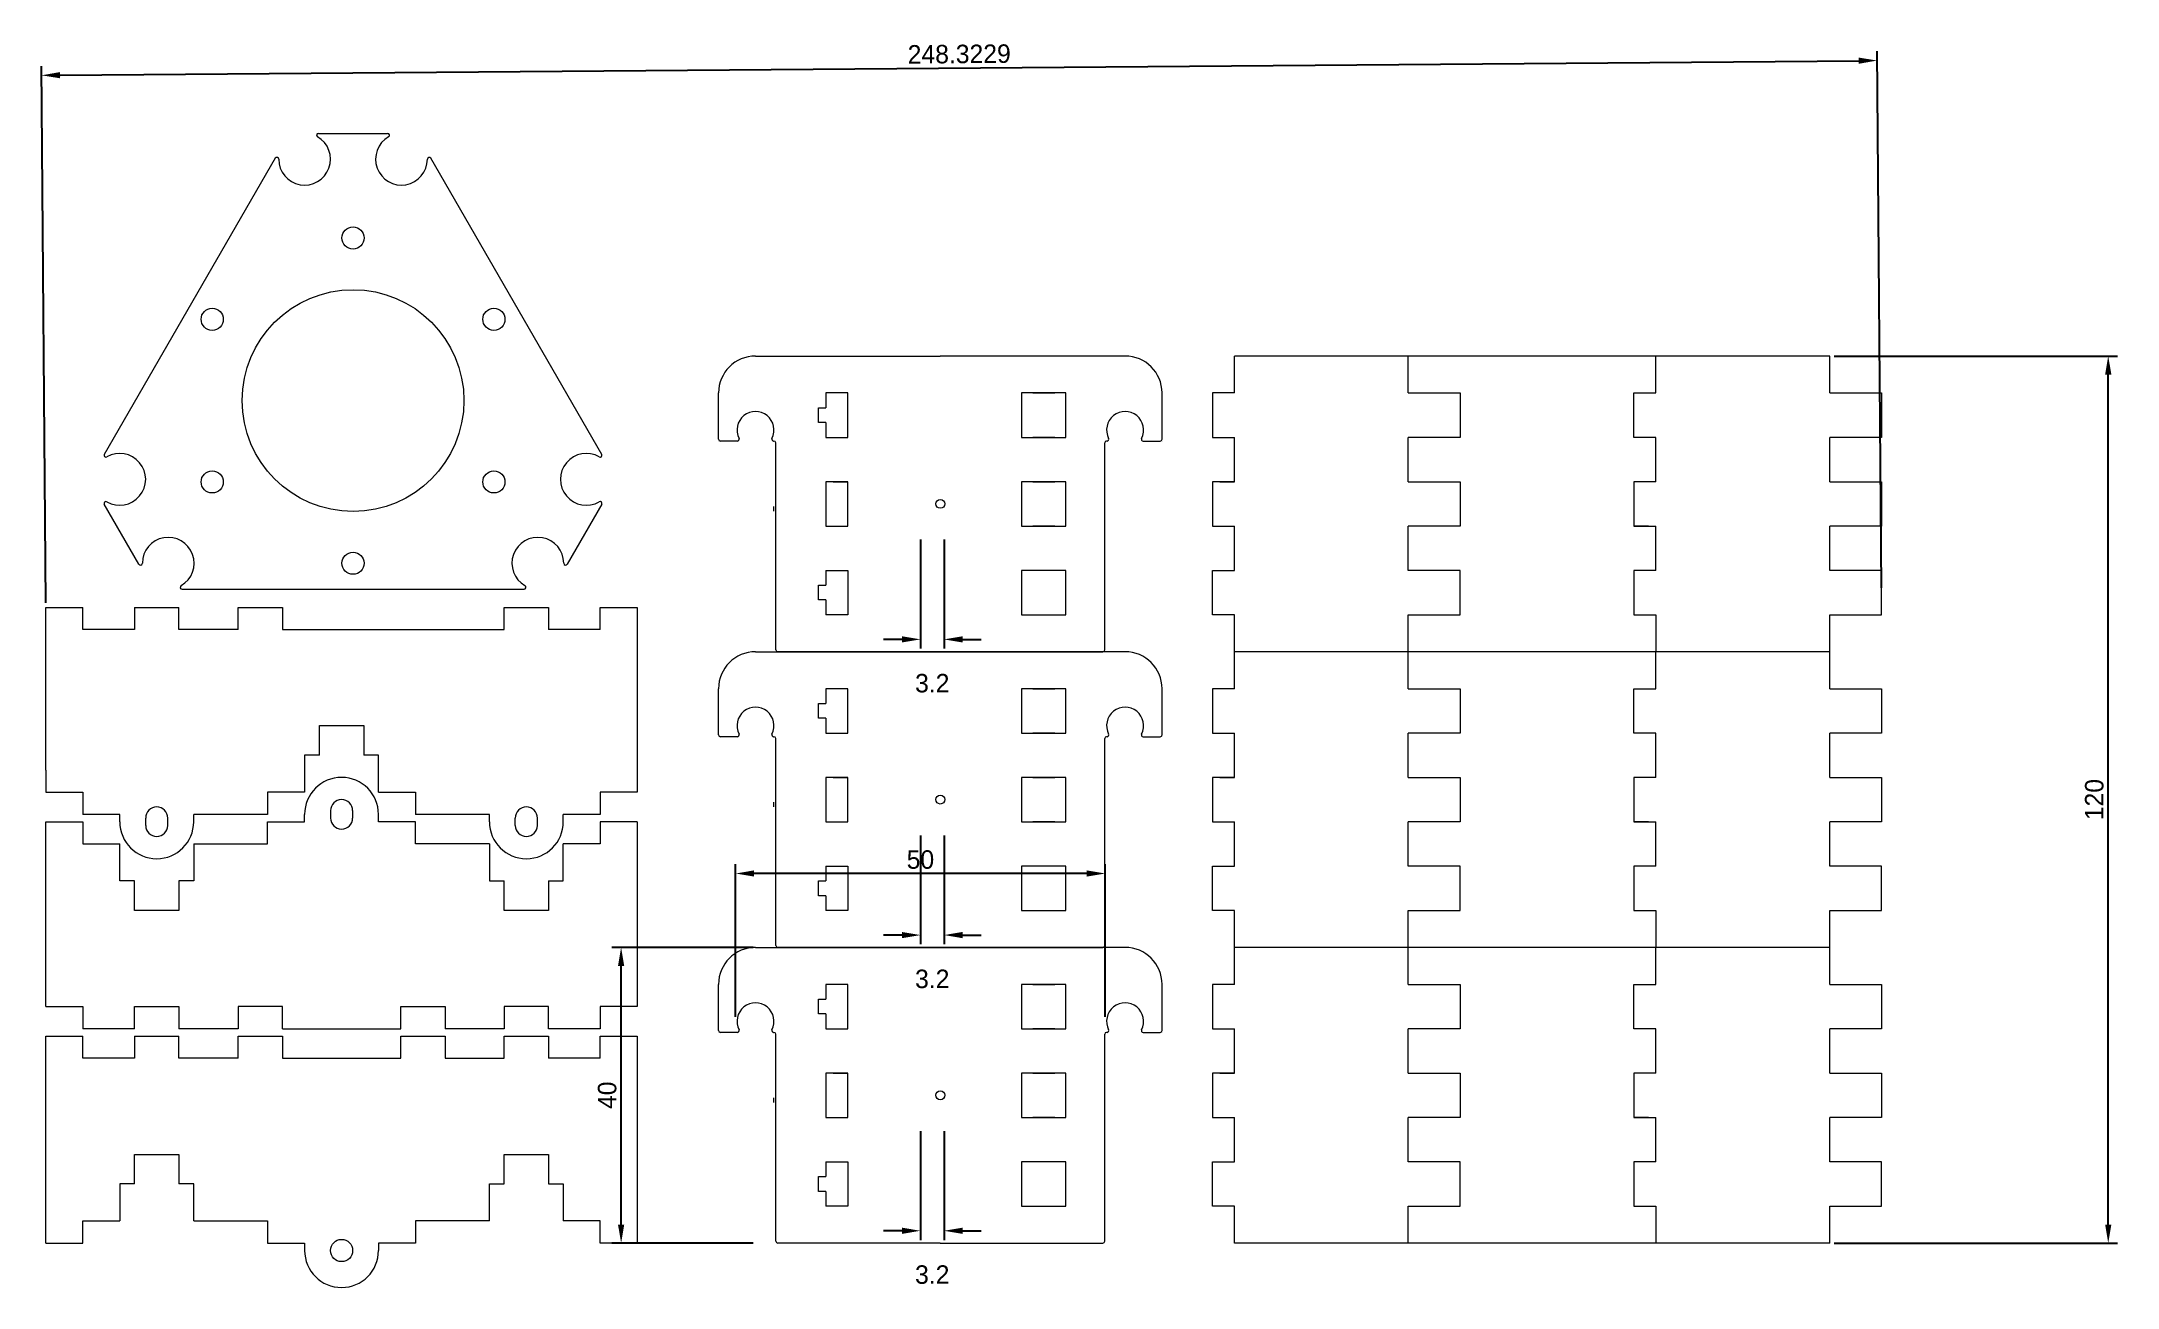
# Model space of a CAD drawing. Header units: millimetres. Extents: x 0 to 281, y 1 to 170.
import ezdxf

# ---------------------------------------------------------------- set-up
doc = ezdxf.new("R2010")
doc.units = ezdxf.units.MM
doc.layers.get('0').update_dxf_attribs({"color": 5, "lineweight": 0, "true_color": 0x0000ff})
doc.layers.get('Defpoints').update_dxf_attribs({"true_color": 0xffffff})
doc.layers.add('dimensions', color=4, linetype='Continuous', lineweight=0, true_color=0x00ffff)
doc.dimstyles.new('QCADDimStyle', dxfattribs={"dimtxt": 2.5, "dimasz": 2.5, "dimexe": 1.25, "dimexo": 0.625, "dimtad": 1, "dimtoh": 1, "dimdec": 4, "dimzin": 0, "dimdsep": 46, "dimtxsty": 'Standard', "dimcen": 0.09, "dimadec": 0, "dimazin": 0, "dimtfac": 1, "dimtdec": 4, "dimtofl": 0, "dimtmove": 0, "dimatfit": 3, "dimfxl": 1, "dimtolj": 1, "dimtzin": 0, "dimarcsym": 0})

# ---------------------------------------------------------------- blocks, each defined once
blk = doc.blocks.new('*D1')
at = {"layer": 'Defpoints', "color": 0}
for p in [(94.31, 57), (94.31, 37), (144.31, 37)]:
    blk.add_point(p, dxfattribs=at)
at = {"layer": 'dimensions', "color": 0, "lineweight": -2}
for p, q in [((94.31, 37.62), (94.31, 58.25)), ((141.81, 57), (96.81, 57)), ((144.31, 37.62), (144.31, 58.25))]:
    blk.add_line(p, q, dxfattribs=at)
at = {"layer": 'dimensions', "color": 0}
for points in [[(96.81, 57.42), (96.81, 56.58), (94.31, 57)], [(141.81, 56.58), (141.81, 57.42), (144.31, 57)]]:
    blk.add_solid(points, dxfattribs=at)
at = {"layer": 'dimensions', "color": 0, "insert": (119.31, 58.87), "char_height": 2.5, "attachment_point": 5}
blk.add_mtext('\\A1;50', dxfattribs=at)
blk = doc.blocks.new('*D2')
at = {"layer": 'Defpoints', "color": 0}
for p in [(78.82, 47), (97.31, 47), (97.31, 7)]:
    blk.add_point(p, dxfattribs=at)
at = {"layer": 'dimensions', "color": 0, "lineweight": -2}
for p, q in [((96.69, 47), (77.57, 47)), ((78.82, 9.5), (78.82, 44.5)), ((96.69, 7), (77.57, 7))]:
    blk.add_line(p, q, dxfattribs=at)
at = {"layer": 'dimensions', "color": 0}
for points in [[(79.24, 44.5), (78.4, 44.5), (78.82, 47)], [(78.4, 9.5), (79.24, 9.5), (78.82, 7)]]:
    blk.add_solid(points, dxfattribs=at)
at = {"layer": 'dimensions', "color": 0, "insert": (76.94, 27), "char_height": 2.5, "attachment_point": 5, "rotation": 90}
blk.add_mtext('\\A1;40', dxfattribs=at)
blk = doc.blocks.new('*D3')
at = {"layer": 'Defpoints', "color": 0}
for p in [(119.31, 22.79), (122.51, 22.79), (122.51, 8.67)]:
    blk.add_point(p, dxfattribs=at)
at = {"layer": 'dimensions', "color": 0, "lineweight": -2}
for p, q in [((119.31, 22.16), (119.31, 7.42)), ((122.51, 22.16), (122.51, 7.42)), ((116.81, 8.67), (114.31, 8.67)), ((125.01, 8.67), (127.51, 8.67))]:
    blk.add_line(p, q, dxfattribs=at)
at = {"layer": 'dimensions', "color": 0}
for points in [[(116.81, 8.25), (116.81, 9.09), (119.31, 8.67)], [(125.01, 9.09), (125.01, 8.25), (122.51, 8.67)]]:
    blk.add_solid(points, dxfattribs=at)
at = {"layer": 'dimensions', "color": 0, "insert": (120.91, 2.73), "char_height": 2.5, "attachment_point": 5}
blk.add_mtext('\\A1;3.2', dxfattribs=at)
blk = doc.blocks.new('*D4')
at = {"layer": 'Defpoints', "color": 0}
for p in [(119.31, 62.79), (122.51, 62.79), (122.51, 48.67)]:
    blk.add_point(p, dxfattribs=at)
at = {"layer": 'dimensions', "color": 0, "lineweight": -2}
for p, q in [((119.31, 62.16), (119.31, 47.42)), ((122.51, 62.16), (122.51, 47.42)), ((116.81, 48.67), (114.31, 48.67)), ((125.01, 48.67), (127.51, 48.67))]:
    blk.add_line(p, q, dxfattribs=at)
at = {"layer": 'dimensions', "color": 0}
for points in [[(116.81, 48.25), (116.81, 49.09), (119.31, 48.67)], [(125.01, 49.09), (125.01, 48.25), (122.51, 48.67)]]:
    blk.add_solid(points, dxfattribs=at)
at = {"layer": 'dimensions', "color": 0, "insert": (120.91, 42.73), "char_height": 2.5, "attachment_point": 5}
blk.add_mtext('\\A1;3.2', dxfattribs=at)
blk = doc.blocks.new('*D5')
at = {"layer": 'Defpoints', "color": 0}
for p in [(119.31, 102.79), (122.51, 102.79), (122.51, 88.67)]:
    blk.add_point(p, dxfattribs=at)
at = {"layer": 'dimensions', "color": 0, "lineweight": -2}
for p, q in [((119.31, 102.16), (119.31, 87.42)), ((122.51, 102.16), (122.51, 87.42)), ((116.81, 88.67), (114.31, 88.67)), ((125.01, 88.67), (127.51, 88.67))]:
    blk.add_line(p, q, dxfattribs=at)
at = {"layer": 'dimensions', "color": 0}
for points in [[(116.81, 88.25), (116.81, 89.09), (119.31, 88.67)], [(125.01, 89.09), (125.01, 88.25), (122.51, 88.67)]]:
    blk.add_solid(points, dxfattribs=at)
at = {"layer": 'dimensions', "color": 0, "insert": (120.91, 82.73), "char_height": 2.5, "attachment_point": 5}
blk.add_mtext('\\A1;3.2', dxfattribs=at)
blk = doc.blocks.new('*D6')
at = {"layer": 'Defpoints', "color": 0}
for p in [(248.74, 166.97), (1, 93), (249.31, 95)]:
    blk.add_point(p, dxfattribs=at)
at = {"layer": 'dimensions', "color": 0, "lineweight": -2}
for p, q in [((0.99, 93.62), (0.41, 166.22)), ((2.92, 164.99), (246.24, 166.95)), ((249.31, 95.62), (248.73, 168.22))]:
    blk.add_line(p, q, dxfattribs=at)
at = {"layer": 'dimensions', "color": 0}
for points in [[(246.24, 166.53), (246.23, 167.37), (248.74, 166.97)], [(2.92, 165.41), (2.92, 164.57), (0.42, 164.97)]]:
    blk.add_solid(points, dxfattribs=at)
at = {"layer": 'dimensions', "color": 0, "insert": (124.56, 167.84), "char_height": 2.5, "attachment_point": 5, "rotation": 0.4615}
blk.add_mtext('\\A1;248.3229', dxfattribs=at)
blk = doc.blocks.new('*D7')
at = {"layer": 'Defpoints', "color": 0}
for p in [(242.31, 127), (280, 127), (242.31, 7)]:
    blk.add_point(p, dxfattribs=at)
at = {"layer": 'dimensions', "color": 0, "lineweight": -2}
for p, q in [((242.94, 127), (281.25, 127)), ((280, 9.5), (280, 124.5)), ((242.94, 7), (281.25, 7))]:
    blk.add_line(p, q, dxfattribs=at)
at = {"layer": 'dimensions', "color": 0}
for points in [[(280.42, 124.5), (279.58, 124.5), (280, 127)], [(279.58, 9.5), (280.42, 9.5), (280, 7)]]:
    blk.add_solid(points, dxfattribs=at)
at = {"layer": 'dimensions', "color": 0, "insert": (278.12, 67), "char_height": 2.5, "attachment_point": 5, "rotation": 90}
blk.add_mtext('\\A1;120', dxfattribs=at)

msp = doc.modelspace()

# ---------------------------------------------------------------- linework, layer by layer
for p, q in [((37.87083, 157.12178), (47.23429, 157.12178)), ((32.0335, 153.75159), (8.90433, 113.69069)), ((76.20079, 113.69069), (53.07162, 153.75159)), ((97, 127), (102, 127)), ((102, 127), (122, 127)), ((142, 127), (122, 127)), ((147, 127), (142, 127)), ((242.31486, 127), (161.81486, 127)), ((161.81486, 122), (161.81486, 127)), ((185.31486, 122), (185.31486, 127)), ((218.81486, 122), (218.81486, 127)), ((242.31486, 122), (242.31486, 127)), ((92, 115.75), (92, 122)), ((106.5, 122), (106.5, 120)), ((109.5, 122), (106.5, 122)), ((109.5, 116), (109.5, 122)), ((139, 122), (133, 122)), ((133, 122), (133, 116)), ((134.5, 122), (137.5, 122)), ((139, 116), (139, 122)), ((152, 115.75), (152, 122)), ((161.81486, 122), (158.81486, 122)), ((158.81486, 122), (158.81486, 116)), ((185.31486, 122), (192.31486, 122)), ((192.31486, 122), (192.31486, 116)), ((215.81486, 122), (218.81486, 122)), ((215.81486, 116), (215.81486, 122)), ((242.31486, 122), (249.31486, 122)), ((249.31486, 122), (249.31486, 116)), ((105.5, 120), (106.5, 120)), ((105.5, 118), (105.5, 120)), ((106.5, 118), (105.5, 118)), ((106.5, 118), (106.5, 116)), ((92, 115.5), (92, 115.5)), ((94.55051, 115.5), (92.25, 115.5)), ((99.44949, 115.5), (99.5, 115.5)), ((99.75, 87.25), (99.75, 115.25)), ((106.5, 116), (109.5, 116)), ((133, 116), (139, 116)), ((137.5, 116), (134.5, 116)), ((144.25, 87.25), (144.25, 115.25)), ((144.55051, 115.5), (144.5, 115.5)), ((149.44949, 115.5), (151.75, 115.5)), ((152, 115.5), (152, 115.5)), ((158.81486, 116), (161.81486, 116)), ((161.81486, 110), (161.81486, 116)), ((192.31486, 116), (185.31486, 116)), ((185.31486, 110), (185.31486, 116)), ((218.81486, 116), (215.81486, 116)), ((218.81486, 110), (218.81486, 116)), ((242.31486, 110), (242.31486, 116)), ((249.31486, 116), (242.31486, 116)), ((109.5, 110), (106.5, 110)), ((106.5, 110), (106.5, 104)), ((107.5, 110), (109.5, 110)), ((109.5, 104), (109.5, 110)), ((139, 110), (133, 110)), ((133, 110), (133, 104)), ((134.5, 110), (137.5, 110)), ((136.5, 110), (134.5, 110)), ((139, 104), (139, 110)), ((161.81486, 110), (158.81486, 110)), ((158.81486, 110), (158.81486, 104)), ((159.81486, 110), (161.81486, 110)), ((185.31486, 110), (192.31486, 110)), ((192.31486, 110), (192.31486, 104)), ((218.81486, 110), (215.81486, 110)), ((215.81486, 110), (215.81486, 104)), ((242.31486, 110), (249.31486, 110)), ((249.31486, 110), (249.31486, 104)), ((13.58606, 98.84133), (8.90433, 106.95032)), ((76.20079, 106.95032), (71.51906, 98.84133)), ((99.5, 106), (99.5, 106.64013)), ((106.5, 104), (109.5, 104)), ((133, 104), (139, 104)), ((137.5, 104), (134.5, 104)), ((158.81486, 104), (161.81486, 104)), ((161.81486, 98), (161.81486, 104)), ((185.31486, 98), (185.31486, 104)), ((192.31486, 104), (185.31486, 104)), ((217.81486, 104), (215.81486, 104)), ((215.81486, 104), (218.81486, 104)), ((218.81486, 98), (218.81486, 104)), ((242.31486, 98), (242.31486, 104)), ((249.31486, 104), (242.31486, 104)), ((105.5, 94), (105.5, 96)), ((105.5, 96), (106.5, 96)), ((106.5, 98), (106.5, 96)), ((106.5, 98), (109.5, 98)), ((109.5, 98), (109.5, 92)), ((139, 98), (133, 98)), ((133, 98), (133, 92)), ((139, 92), (139, 98)), ((158.81486, 92), (158.81486, 98)), ((158.81486, 98), (161.81486, 98)), ((192.31486, 98), (185.31486, 98)), ((192.31486, 92), (192.31486, 98)), ((218.81486, 98), (215.81486, 98)), ((215.81486, 98), (215.81486, 92)), ((249.31486, 98), (242.31486, 98)), ((249.31486, 92), (249.31486, 98)), ((1, 71), (1, 93)), ((1, 93), (6, 93)), ((6, 90), (6, 93)), ((13, 93), (13, 90)), ((13, 93), (19, 93)), ((19, 90), (19, 93)), ((19.42339, 95.47114), (65.68173, 95.47114)), ((27, 90), (27, 93)), ((27, 93), (33, 93)), ((33, 93), (33, 90)), ((63, 90), (63, 93)), ((63, 93), (69, 93)), ((69, 93), (69, 90)), ((76, 90), (76, 93)), ((76, 93), (81, 93)), ((81, 93), (81, 71)), ((106.5, 94), (105.5, 94)), ((106.5, 94), (106.5, 92)), ((13, 90), (6, 90)), ((27, 90), (19, 90)), ((33, 90), (63, 90)), ((76, 90), (69, 90)), ((109.5, 92), (106.5, 92)), ((133, 92), (139, 92)), ((161.81486, 92), (158.81486, 92)), ((161.81486, 87), (161.81486, 92)), ((185.31486, 92), (192.31486, 92)), ((185.31486, 87), (185.31486, 92)), ((215.81486, 92), (218.81486, 92)), ((218.81486, 92), (218.81486, 87)), ((242.31486, 92), (249.31486, 92)), ((242.31486, 87), (242.31486, 92)), ((97, 87), (102, 87)), ((122, 87), (100, 87)), ((102, 87), (122, 87)), ((142, 87), (122, 87)), ((122, 87), (144, 87)), ((147, 87), (142, 87)), ((161.81486, 82), (161.81486, 87)), ((242.31486, 87), (161.81486, 87)), ((242.31486, 87), (161.81486, 87)), ((185.31486, 82), (185.31486, 87)), ((218.81486, 82), (218.81486, 87)), ((242.31486, 82), (242.31486, 87)), ((92, 75.75), (92, 82)), ((106.5, 82), (106.5, 80)), ((109.5, 82), (106.5, 82)), ((109.5, 76), (109.5, 82)), ((139, 82), (133, 82)), ((133, 82), (133, 76)), ((134.5, 82), (137.5, 82)), ((139, 76), (139, 82)), ((152, 75.75), (152, 82)), ((161.81486, 82), (158.81486, 82)), ((158.81486, 82), (158.81486, 76)), ((185.31486, 82), (192.31486, 82)), ((192.31486, 82), (192.31486, 76)), ((215.81486, 82), (218.81486, 82)), ((215.81486, 76), (215.81486, 82)), ((242.31486, 82), (249.31486, 82)), ((249.31486, 82), (249.31486, 76)), ((105.5, 80), (106.5, 80)), ((105.5, 78), (105.5, 80)), ((38, 73), (38, 77)), ((38, 77), (44, 77)), ((44, 77), (44, 73)), ((81, 78), (81, 75)), ((106.5, 78), (105.5, 78)), ((106.5, 78), (106.5, 76)), ((106.5, 76), (109.5, 76)), ((133, 76), (139, 76)), ((137.5, 76), (134.5, 76)), ((158.81486, 76), (161.81486, 76)), ((161.81486, 70), (161.81486, 76)), ((185.31486, 70), (185.31486, 76)), ((192.31486, 76), (185.31486, 76)), ((218.81486, 76), (215.81486, 76)), ((218.81486, 70), (218.81486, 76)), ((242.31486, 70), (242.31486, 76)), ((249.31486, 76), (242.31486, 76)), ((92, 75.5), (92, 75.5)), ((94.55051, 75.5), (92.25, 75.5)), ((99.44949, 75.5), (99.5, 75.5)), ((99.75, 47.25), (99.75, 75.25)), ((144.25, 47.25), (144.25, 75.25)), ((144.55051, 75.5), (144.5, 75.5)), ((149.44949, 75.5), (151.75, 75.5)), ((152, 75.5), (152, 75.5)), ((1, 71), (1, 68)), ((38, 73), (36, 73)), ((36, 73), (36, 68)), ((46, 73), (44, 73)), ((46, 68), (46, 73)), ((81, 71), (81, 68)), ((1, 68), (6, 68)), ((6, 68), (6, 65)), ((36, 68), (31, 68)), ((31, 68), (31, 65)), ((46, 68), (51, 68)), ((51, 68), (51, 65)), ((81, 68), (76, 68)), ((76, 68), (76, 65)), ((109.5, 70), (106.5, 70)), ((106.5, 70), (106.5, 64)), ((107.5, 70), (109.5, 70)), ((109.5, 64), (109.5, 70)), ((139, 70), (133, 70)), ((133, 70), (133, 64)), ((134.5, 70), (137.5, 70)), ((136.5, 70), (134.5, 70)), ((139, 64), (139, 70)), ((161.81486, 70), (158.81486, 70)), ((158.81486, 70), (158.81486, 64)), ((159.81486, 70), (161.81486, 70)), ((185.31486, 70), (192.31486, 70)), ((192.31486, 70), (192.31486, 64)), ((218.81486, 70), (215.81486, 70)), ((215.81486, 70), (215.81486, 64)), ((242.31486, 70), (249.31486, 70)), ((249.31486, 70), (249.31486, 64)), ((11, 65), (6, 65)), ((11, 64), (11, 65)), ((21, 64), (21, 65)), ((31, 65), (21, 65)), ((36, 64), (36, 65)), ((39.5, 65.5), (39.5, 64.5)), ((42.5, 65.5), (42.5, 64.5)), ((46, 64), (46, 65)), ((61, 65), (51, 65)), ((61, 64), (61, 65)), ((76, 65), (71, 65)), ((71, 64), (71, 65)), ((99.5, 66), (99.5, 66.64013)), ((1, 39), (1, 64)), ((1, 64), (6, 64)), ((6, 64), (6, 61)), ((14.5, 63.5), (14.5, 64.5)), ((17.5, 63.5), (17.5, 64.5)), ((31, 61), (31, 64)), ((31, 64), (36, 64)), ((51, 64), (46, 64)), ((51, 61), (51, 64)), ((51, 64), (51, 64)), ((64.5, 63.5), (64.5, 64.5)), ((67.5, 63.5), (67.5, 64.5)), ((81, 64), (76, 64)), ((76, 64), (76, 61)), ((81, 64), (81, 39)), ((106.5, 64), (109.5, 64)), ((133, 64), (139, 64)), ((137.5, 64), (134.5, 64)), ((158.81486, 64), (161.81486, 64)), ((161.81486, 58), (161.81486, 64)), ((185.31486, 58), (185.31486, 64)), ((192.31486, 64), (185.31486, 64)), ((217.81486, 64), (215.81486, 64)), ((215.81486, 64), (218.81486, 64)), ((218.81486, 58), (218.81486, 64)), ((242.31486, 58), (242.31486, 64)), ((249.31486, 64), (242.31486, 64)), ((6, 61), (11, 61)), ((11, 56), (11, 61)), ((21, 61), (21, 56)), ((21, 61), (31, 61)), ((61, 61), (51, 61)), ((61, 61), (61, 56)), ((71, 56), (71, 61)), ((76, 61), (71, 61)), ((106.5, 58), (106.5, 56)), ((106.5, 58), (109.5, 58)), ((109.5, 58), (109.5, 52)), ((139, 58), (133, 58)), ((133, 58), (133, 52)), ((139, 52), (139, 58)), ((158.81486, 52), (158.81486, 58)), ((158.81486, 58), (161.81486, 58)), ((192.31486, 58), (185.31486, 58)), ((192.31486, 52), (192.31486, 58)), ((218.81486, 58), (215.81486, 58)), ((215.81486, 58), (215.81486, 52)), ((249.31486, 58), (242.31486, 58)), ((249.31486, 52), (249.31486, 58)), ((13, 56), (11, 56)), ((13, 52), (13, 56)), ((19, 56), (19, 52)), ((21, 56), (19, 56)), ((61, 56), (63, 56)), ((63, 52), (63, 56)), ((69, 56), (69, 52)), ((69, 56), (71, 56)), ((105.5, 54), (105.5, 56)), ((105.5, 56), (106.5, 56)), ((106.5, 54), (105.5, 54)), ((106.5, 54), (106.5, 52)), ((19, 52), (13, 52)), ((69, 52), (63, 52)), ((109.5, 52), (106.5, 52)), ((133, 52), (139, 52)), ((161.81486, 52), (158.81486, 52)), ((161.81486, 47), (161.81486, 52)), ((185.31486, 47), (185.31486, 52)), ((185.31486, 52), (192.31486, 52)), ((215.81486, 52), (218.81486, 52)), ((218.81486, 52), (218.81486, 47)), ((242.31486, 47), (242.31486, 52)), ((242.31486, 52), (249.31486, 52)), ((97, 47), (102, 47)), ((122, 47), (100, 47)), ((102, 47), (122, 47)), ((142, 47), (122, 47)), ((122, 47), (144, 47)), ((147, 47), (142, 47)), ((161.81486, 42), (161.81486, 47)), ((242.31486, 47), (161.81486, 47)), ((242.31486, 47), (161.81486, 47)), ((185.31486, 42), (185.31486, 47)), ((218.81486, 42), (218.81486, 47)), ((242.31486, 42), (242.31486, 47)), ((92, 35.75), (92, 42)), ((105.5, 40), (106.5, 40)), ((105.5, 38), (105.5, 40)), ((106.5, 42), (106.5, 40)), ((109.5, 42), (106.5, 42)), ((109.5, 36), (109.5, 42)), ((139, 42), (133, 42)), ((133, 42), (133, 36)), ((134.5, 42), (137.5, 42)), ((139, 36), (139, 42)), ((152, 35.75), (152, 42)), ((161.81486, 42), (158.81486, 42)), ((158.81486, 42), (158.81486, 36)), ((185.31486, 42), (192.31486, 42)), ((192.31486, 42), (192.31486, 36)), ((215.81486, 42), (218.81486, 42)), ((215.81486, 36), (215.81486, 42)), ((242.31486, 42), (249.31486, 42)), ((249.31486, 42), (249.31486, 36)), ((1, 39), (6, 39)), ((6, 39), (6, 36)), ((13, 36), (13, 39)), ((13, 39), (19, 39)), ((19, 39), (19, 36)), ((33, 39), (27, 39)), ((27, 39), (27, 36)), ((33, 36), (33, 39)), ((49, 39), (55, 39)), ((49, 36), (49, 39)), ((55, 39), (55, 36)), ((69, 39), (63, 39)), ((63, 39), (63, 36)), ((69, 36), (69, 39)), ((81, 39), (76, 39)), ((76, 39), (76, 36)), ((106.5, 38), (105.5, 38)), ((106.5, 38), (106.5, 36)), ((1, 7), (1, 35)), ((1, 35), (6, 35)), ((13, 36), (6, 36)), ((6, 32), (6, 35)), ((13, 35), (13, 32)), ((13, 35), (19, 35)), ((27, 36), (19, 36)), ((19, 32), (19, 35)), ((27, 32), (27, 35)), ((27, 35), (33, 35)), ((33, 36), (49, 36)), ((33, 35), (33, 32)), ((49, 32), (49, 35)), ((49, 35), (55, 35)), ((63, 36), (55, 36)), ((55, 35), (55, 32)), ((63, 32), (63, 35)), ((63, 35), (69, 35)), ((76, 36), (69, 36)), ((69, 35), (69, 32)), ((76, 32), (76, 35)), ((76, 35), (81, 35)), ((81, 35), (81, 32)), ((92, 35.5), (92, 35.5)), ((94.55051, 35.5), (92.25, 35.5)), ((99.44949, 35.5), (99.5, 35.5)), ((99.75, 7.25), (99.75, 35.25)), ((106.5, 36), (109.5, 36)), ((133, 36), (139, 36)), ((137.5, 36), (134.5, 36)), ((144.25, 7.25), (144.25, 35.25)), ((144.55051, 35.5), (144.5, 35.5)), ((149.44949, 35.5), (151.75, 35.5)), ((152, 35.5), (152, 35.5)), ((158.81486, 36), (161.81486, 36)), ((161.81486, 30), (161.81486, 36)), ((185.31486, 30), (185.31486, 36)), ((192.31486, 36), (185.31486, 36)), ((218.81486, 36), (215.81486, 36)), ((218.81486, 30), (218.81486, 36)), ((242.31486, 30), (242.31486, 36)), ((249.31486, 36), (242.31486, 36)), ((13, 32), (6, 32)), ((27, 32), (19, 32)), ((33, 32), (49, 32)), ((55, 32), (63, 32)), ((76, 32), (69, 32)), ((81, 32), (81, 10)), ((109.5, 30), (106.5, 30)), ((106.5, 30), (106.5, 24)), ((107.5, 30), (109.5, 30)), ((109.5, 24), (109.5, 30)), ((139, 30), (133, 30)), ((133, 30), (133, 24)), ((134.5, 30), (137.5, 30)), ((136.5, 30), (134.5, 30)), ((139, 24), (139, 30)), ((161.81486, 30), (158.81486, 30)), ((158.81486, 30), (158.81486, 24)), ((159.81486, 30), (161.81486, 30)), ((185.31486, 30), (192.31486, 30)), ((192.31486, 30), (192.31486, 24)), ((218.81486, 30), (215.81486, 30)), ((215.81486, 30), (215.81486, 24)), ((242.31486, 30), (249.31486, 30)), ((249.31486, 30), (249.31486, 24)), ((99.5, 26), (99.5, 26.64013)), ((106.5, 24), (109.5, 24)), ((133, 24), (139, 24)), ((137.5, 24), (134.5, 24)), ((158.81486, 24), (161.81486, 24)), ((161.81486, 18), (161.81486, 24)), ((185.31486, 18), (185.31486, 24)), ((192.31486, 24), (185.31486, 24)), ((217.81486, 24), (215.81486, 24)), ((215.81486, 24), (218.81486, 24)), ((218.81486, 18), (218.81486, 24)), ((242.31486, 18), (242.31486, 24)), ((249.31486, 24), (242.31486, 24)), ((13, 15), (13, 19)), ((13, 19), (19, 19)), ((19, 19), (19, 15)), ((63, 15), (63, 19)), ((63, 19), (69, 19)), ((69, 19), (69, 15)), ((106.5, 18), (106.5, 16)), ((106.5, 18), (109.5, 18)), ((109.5, 18), (109.5, 12)), ((139, 18), (133, 18)), ((133, 18), (133, 12)), ((139, 12), (139, 18)), ((158.81486, 12), (158.81486, 18)), ((158.81486, 18), (161.81486, 18)), ((192.31486, 18), (185.31486, 18)), ((192.31486, 12), (192.31486, 18)), ((218.81486, 18), (215.81486, 18)), ((215.81486, 18), (215.81486, 12)), ((249.31486, 18), (242.31486, 18)), ((249.31486, 12), (249.31486, 18)), ((11, 15), (11, 10)), ((13, 15), (11, 15)), ((21, 15), (19, 15)), ((21, 10), (21, 15)), ((61, 10), (61, 15)), ((61, 15), (63, 15)), ((69, 15), (71, 15)), ((71, 15), (71, 10)), ((105.5, 14), (105.5, 16)), ((105.5, 16), (106.5, 16)), ((106.5, 14), (105.5, 14)), ((106.5, 14), (106.5, 12)), ((109.5, 12), (106.5, 12)), ((133, 12), (139, 12)), ((161.81486, 12), (158.81486, 12)), ((161.81486, 7), (161.81486, 12)), ((185.31486, 7), (185.31486, 12)), ((185.31486, 12), (192.31486, 12)), ((215.81486, 12), (218.81486, 12)), ((218.81486, 12), (218.81486, 7)), ((242.31486, 7), (242.31486, 12)), ((242.31486, 12), (249.31486, 12)), ((6, 7), (6, 10)), ((6, 10), (11, 10)), ((21, 10), (31, 10)), ((31, 10), (31, 7)), ((51, 10), (51, 7)), ((61, 10), (51, 10)), ((76, 10), (71, 10)), ((76, 7), (76, 10)), ((81, 10), (81, 7)), ((1, 7), (6, 7)), ((31, 7), (31, 7)), ((31, 7), (36, 7)), ((36, 7), (36, 6)), ((51, 7), (46, 7)), ((46, 7), (46, 6)), ((81, 7), (76, 7)), ((122, 7), (100, 7)), ((122, 7), (144, 7)), ((242.31486, 7), (161.81486, 7))]:
    msp.add_line(p, q)
for centre, radius in [((42.55256, 142.97114), 1.5), ((42.55256, 120.97114), 15), ((23.5, 131.97114), 1.5), ((61.60512, 131.97114), 1.5), ((23.5, 109.97114), 1.5), ((61.60512, 109.97114), 1.5), ((122, 107), 0.6), ((122, 107), 0.6), ((42.55256, 98.97114), 1.5), ((122, 67), 0.6), ((122, 67), 0.6), ((122, 27), 0.6), ((122, 27), 0.6), ((41, 6), 1.5)]:
    msp.add_circle(centre, radius)
for centre, radius, start, end in [((36, 153.62178), 3.5, 179.9264349, 60.0735651), ((37.87083, 156.87178), 0.25, 90, 240.0735651), ((49.10512, 153.62178), 3.5, 119.9264349, 0.0735651), ((47.23429, 156.87178), 0.25, 299.9264349, 90), ((32.25, 153.62659), 0.25, 359.9264349, 150), ((52.85511, 153.62659), 0.25, 30, 180.0735651), ((97, 122), 5, 90, 180), ((147, 122), 5, 0, 90), ((97, 117), 2.5, 332.9643082, 207.0356918), ((147, 117), 2.5, 332.9643082, 207.0356918), ((92.25, 115.75), 0.25, 180, 270), ((94.55051, 115.75), 0.25, 270, 27.0356918), ((99.44949, 115.75), 0.25, 152.9643082, 270), ((99.5, 115.25), 0.25, 0, 90), ((144.5, 115.25), 0.25, 90, 180), ((144.55051, 115.75), 0.25, 270, 27.0356918), ((149.44949, 115.75), 0.25, 152.9643082, 270), ((151.75, 115.75), 0.25, 270, 0), ((9.12083, 113.56569), 0.25, 150, 300.0735651), ((11, 110.32051), 3.5, 239.9264349, 120.0735651), ((74.10512, 110.32051), 3.5, 59.9264349, 300.0735651), ((75.98429, 113.56569), 0.25, 239.9264349, 30), ((9.12083, 107.07532), 0.25, 59.9264349, 210), ((75.98429, 107.07532), 0.25, 330, 120.0735651), ((17.55256, 98.97114), 3.5, 299.9264349, 180.0735651), ((67.55256, 98.97114), 3.5, 359.9264349, 240.0735651), ((13.80256, 98.96633), 0.25, 210, 0.0735651), ((71.30256, 98.96633), 0.25, 179.9264349, 330), ((19.42339, 95.72114), 0.25, 119.9264349, 270), ((65.68173, 95.72114), 0.25, 270, 60.0735651), ((100, 87.25), 0.25, 180, 270), ((144, 87.25), 0.25, 270, 0), ((97, 82), 5, 90, 180), ((147, 82), 5, 0, 90), ((97, 77), 2.5, 332.9643082, 207.0356918), ((147, 77), 2.5, 332.9643082, 207.0356918), ((94.55051, 75.75), 0.25, 270, 27.0356918), ((99.44949, 75.75), 0.25, 152.9643082, 270), ((144.55051, 75.75), 0.25, 270, 27.0356918), ((149.44949, 75.75), 0.25, 152.9643082, 270), ((92.25, 75.75), 0.25, 180, 270), ((99.5, 75.25), 0.25, 0, 90), ((144.5, 75.25), 0.25, 90, 180), ((151.75, 75.75), 0.25, 270, 0), ((41, 65), 5, 0, 180), ((16, 64.5), 1.5, 0, 180), ((41, 65.5), 1.5, 0, 180), ((66, 64.5), 1.5, 0, 180), ((16, 64), 5, 180, 0), ((16, 63.5), 1.5, 180, 0), ((41, 64.5), 1.5, 180, 0), ((66, 64), 5, 180, 0), ((66, 63.5), 1.5, 180, 0), ((97, 42), 5, 90, 180), ((100, 47.25), 0.25, 180, 270), ((144, 47.25), 0.25, 270, 0), ((147, 42), 5, 0, 90), ((97, 37), 2.5, 332.9643082, 207.0356918), ((147, 37), 2.5, 332.9643082, 207.0356918), ((92.25, 35.75), 0.25, 180, 270), ((94.55051, 35.75), 0.25, 270, 27.0356918), ((99.44949, 35.75), 0.25, 152.9643082, 270), ((99.5, 35.25), 0.25, 0, 90), ((144.5, 35.25), 0.25, 90, 180), ((144.55051, 35.75), 0.25, 270, 27.0356918), ((149.44949, 35.75), 0.25, 152.9643082, 270), ((151.75, 35.75), 0.25, 270, 0), ((41, 6), 5, 180, 0), ((100, 7.25), 0.25, 180, 270), ((144, 7.25), 0.25, 270, 0)]:
    msp.add_arc(centre, radius, start, end)

# ---------------------------------------------------------------- dimensions: what is measured, and where the dimension line sits
at = {"layer": 'dimensions'}
for p1, p2, distance, picture, middle in [((1, 93), (249.31486, 95), 71.97231, '*D6', (124.56266, 167.84492)), ((242.31486, 7), (242.31486, 127), -37.68514, '*D7', (278.125, 67)), ((119.31486, 102.78923), (122.51486, 102.78923), -14.11803, '*D5', (120.91486, 82.7337)), ((119.31486, 62.78923), (122.51486, 62.78923), -14.11803, '*D4', (120.91486, 42.7337)), ((144.31486, 37), (94.31486, 37), -20, '*D1', (119.31486, 58.875)), ((97.31486, 7), (97.31486, 47), 18.49591, '*D2', (76.94396, 27)), ((119.31486, 22.78923), (122.51486, 22.78923), -14.11803, '*D3', (120.91486, 2.7337))]:
    dim = msp.add_aligned_dim(p1=p1, p2=p2, distance=distance, dimstyle='QCADDimStyle', override={"dimtxt": 2.5, "dimasz": 2.5, "dimexe": 1.25, "dimexo": 0.625, "dimgap": 0.625, "dimzin": 8, "dimclrd": 0, "dimclre": 0, "dimclrt": 0, "dimazin": 2, "dimtmove": 2}, dxfattribs=at)
    dim.commit()
    dim.dimension.update_dxf_attribs({"geometry": picture, "text_midpoint": middle})

doc.saveas('drawing.dxf')
